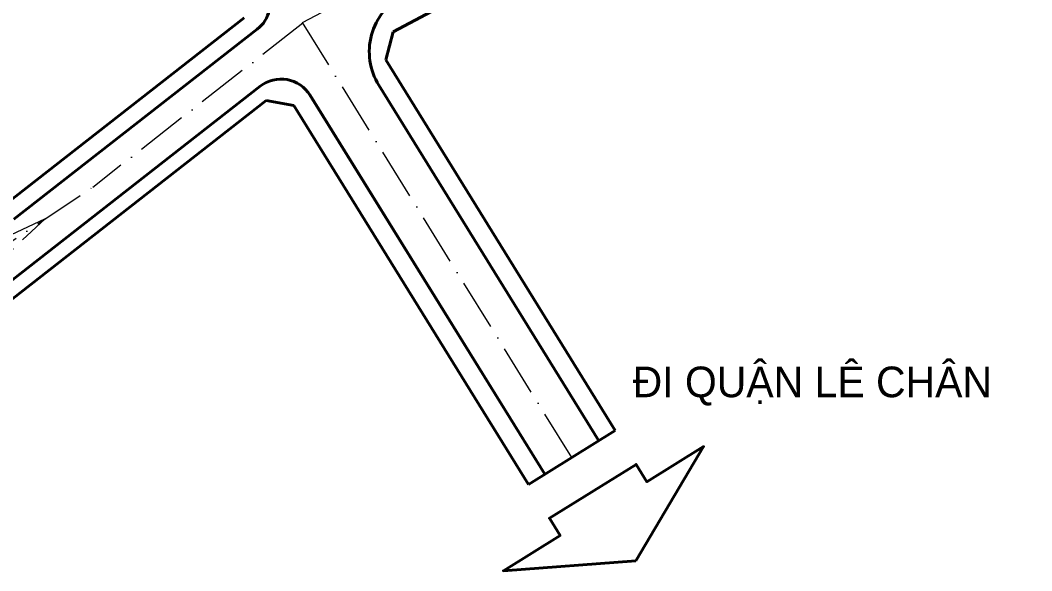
# Model space of a CAD drawing. Header units: millimetres. Extents: x 583747 to 596192, y 2304962 to 2309584.
# Drawn here: x 592153.5 to 592391.5, y 2307083.3 to 2307212.7 of the extents above; entities that cross this region are included whole.
import ezdxf

# ---------------------------------------------------------------- set-up
doc = ezdxf.new("R2010")
doc.units = ezdxf.units.MM
doc.linetypes.add('ACAD_ISO10W100', pattern=[18, 12, -3, 0, -3])
for name, color, linetype, lineweight in [('Bai do xe', 7, 'Continuous', 13), ('DUONG', 5, 'Continuous', 80), ('HE', 7, 'Continuous', 40), ('Tim QH', 1, 'ACAD_ISO10W100', 13), ('TREE1', 93, 'Continuous', 13)]:
    doc.layers.add(name, color=color, linetype=linetype, lineweight=lineweight)
doc.styles.add('pp1-vnblackH', font='')
doc.styles.get('pp1-vnblackH').set_extended_font_data('.VnBlackH')

# ---------------------------------------------------------------- blocks, each defined once
blk = doc.blocks.new('www')
at = {"layer": 'DUONG', "lineweight": 40}
for p, q in [((18896.751, 14332.232), (18839.533, 14287.581)), ((18897.446, 14318.821), (18816.933, 14255.992)), ((18964.383, 14227.6), (18908.658, 14317.551)), ((18977.135, 14235.5), (18925.361, 14319.073)), ((18964.383, 14227.6), (18909.168, 14316.727))]:
    blk.add_line(p, q, dxfattribs=at)
for centre, radius, start, end in [((18891.829, 14338.539), 8, 307.96689, 25.217), ((18938.112, 14326.972), 15, 118.03217, 211.77868), ((18902.368, 14312.514), 8, 31.77868, 127.96689)]:
    blk.add_arc(centre, radius, start, end, dxfattribs=at)
at = {"layer": 'HE'}
for p, q in [((18928.751, 14331.618), (19078.955, 14411.591)), ((18893.676, 14334.906), (18830.417, 14285.541)), ((18926.971, 14325.018), (18928.751, 14331.618)), ((18980.96, 14237.87), (18926.971, 14325.018)), ((18898.817, 14315.452), (18793.781, 14233.486)), ((18898.817, 14315.452), (18905.392, 14314.277)), ((18960.558, 14225.23), (18905.392, 14314.277))]:
    blk.add_line(p, q, dxfattribs=at)
blk.add_lwpolyline([(18960.558, 14225.23), (18980.96, 14237.87)], dxfattribs=at)
blk.add_lwpolyline([(18960.558, 14225.23), (18980.96, 14237.87)], dxfattribs=at)
blk.add_lwpolyline([(18985.801, 14207.269), (18954.672, 14204.933), (18968.012, 14213.198), (18965.478, 14217.288), (18985.88, 14229.928), (18988.415, 14225.837), (19001.755, 14234.102)], close=True, dxfattribs=at)
blk.add_lwpolyline([(18985.801, 14207.269), (18954.672, 14204.933), (18968.012, 14213.198), (18965.478, 14217.288), (18985.88, 14229.928), (18988.415, 14225.837), (19001.755, 14234.102)], close=True, dxfattribs=at)
at = {"layer": 'Tim QH'}
for p, q in [((18907.39, 14333.839), (19075.133, 14423.151)), ((18907.508, 14333.649), (18858.057, 14295.06)), ((18970.759, 14231.55), (18907.39, 14333.839)), ((18799.917, 14256.424), (18858.057, 14295.06)), ((18846.869, 14287.625), (18795.228, 14263.634))]:
    blk.add_line(p, q, dxfattribs=at)
blk.add_lwpolyline([(18828.26, 14270.437), (18846.869, 14287.625)], dxfattribs=at)
at = {"layer": 'Bai do xe', "color": 7, "style": 'pp1-vnblackH'}
blk.add_text('®i QuËn lª ch©n', height=7.2, dxfattribs=at).set_placement((18985.067, 14245.726))

msp = doc.modelspace()

# ---------------------------------------------------------------- block references
at = {"layer": 'TREE1'}
msp.add_blockref('www', (573312.5, 2292878.35), dxfattribs=at)

doc.saveas('drawing.dxf')
